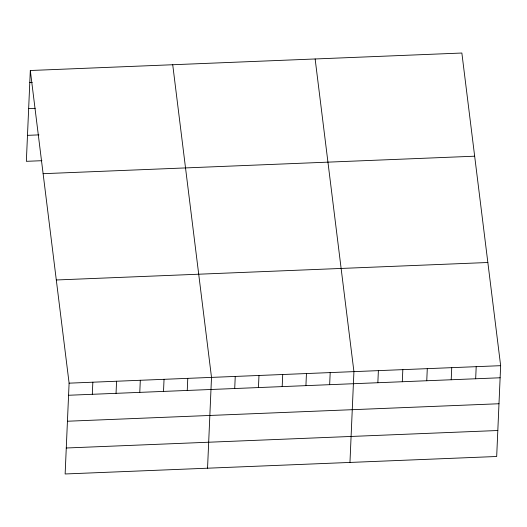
<?xml version="1.0" encoding="UTF-8"?>
<svg xmlns="http://www.w3.org/2000/svg" width="527" height="527" viewBox="0 0 527 527"><rect width="100%" height="100%" fill="white"/><g stroke="black" fill="none" stroke-linecap="round" stroke-linejoin="round"><path stroke-width="0.79" d="M30.316 70.506L69.103 383.162L65.137 473.971L496.684 456.494L500.65 365.679L461.863 53.029L30.316 70.506L26.35 161.321L41.903 160.695M92.311 394.295L92.838 382.2M116.045 393.333L116.572 381.238M139.78 392.371L140.307 380.277M163.515 391.409L164.042 379.315M187.25 390.448L187.777 378.353M207.546 468.207L211.511 377.391L172.724 64.742M234.719 388.524L235.246 376.43M258.454 387.562L258.981 375.468M282.189 386.601L282.716 374.506M305.923 385.639L306.45 373.544M329.658 384.677L330.192 372.582M349.961 462.436L353.927 371.621L315.139 58.971M377.852 382.727L378.379 370.633M402.305 381.739L402.832 369.638M426.758 380.744L427.285 368.65M451.211 379.756L451.744 367.662M475.67 378.768L476.197 366.667M29.789 82.607L32.239 82.508M28.656 108.582L35.204 108.318M27.483 135.347L38.945 134.879M43.115 173.686L474.662 156.203M56.303 279.982L487.85 262.505M69.103 383.162L500.65 365.679M68.576 395.257L500.123 377.773M67.443 421.231L498.99 403.748M66.27 447.996L497.817 430.513"/></g></svg>
